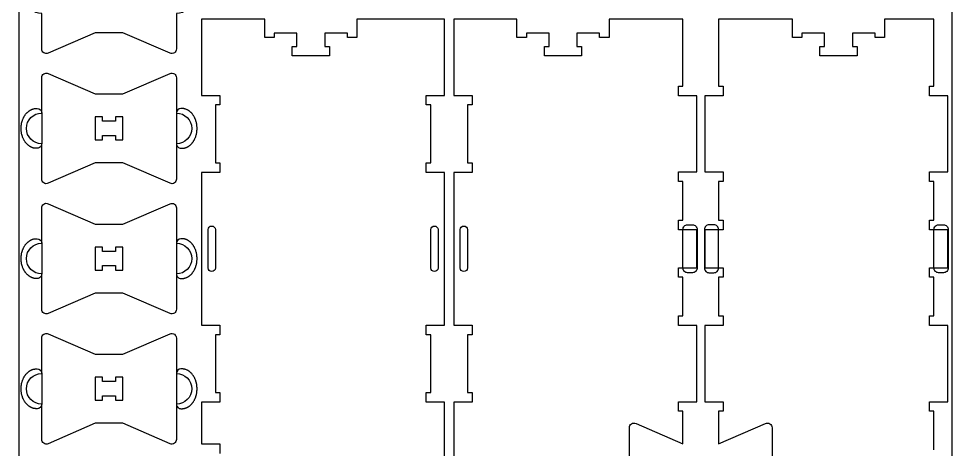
# Model space of a CAD drawing. Extents: x 0 to 12772, y 0 to 23683.
# Drawn here: x 794 to 2014, y 2876 to 3438 of the extents above; entities that cross this region are included whole.
import ezdxf

# ---------------------------------------------------------------- set-up
doc = ezdxf.new("R2010")
doc.units = 0
for name, color, linetype in [('0_SHEET_SPRUCEPLY_2440X122', 1, 'CONTINUOUS'), ('3_ANYTOOL_CUTTHROUGH_INSID', 4, 'CONTINUOUS'), ('4_ANYTOOL_CUTTHROUGH_OUTSI', 5, 'CONTINUOUS'), ('5_ANYTOOL_HALF_MILL_9MM_IN', 3, 'CONTINUOUS')]:
    doc.layers.add(name, color=color, linetype=linetype)

msp = doc.modelspace()

# ---------------------------------------------------------------- linework, layer by layer
at = {"layer": '0_SHEET_SPRUCEPLY_2440X122'}
msp.add_lwpolyline([(794.3, 1327.4), (2014.3, 1327.4), (2014.3, 3767.4), (794.3, 3767.4)], close=True, dxfattribs=at)
at = {"layer": '3_ANYTOOL_CUTTHROUGH_INSID'}
for points in [[(921, 3303.9), (903.9, 3303.9), (903.9, 3309.6), (894.4, 3309.6), (894.4, 3279.6), (903.9, 3279.6), (903.9, 3285.4), (921, 3285.4), (921, 3279.7), (930.4, 3279.7), (930.4, 3309.7), (921, 3309.7)], [(921, 3133.9), (903.9, 3133.9), (903.9, 3139.6), (894.4, 3139.6), (894.4, 3109.6), (903.9, 3109.6), (903.9, 3115.4), (921, 3115.4), (921, 3109.7), (930.4, 3109.7), (930.4, 3139.7), (921, 3139.7)], [(921, 2963.9), (903.9, 2963.9), (903.9, 2969.6), (894.4, 2969.6), (894.4, 2939.6), (903.9, 2939.6), (903.9, 2945.4), (921, 2945.4), (921, 2939.7), (930.4, 2939.7), (930.4, 2969.7), (921, 2969.7)]]:
    msp.add_lwpolyline(points, close=True, dxfattribs=at)
for points in [[(1051.3, 3112.4, -1), (1041.8, 3112.4), (1041.8, 3162.4, -1), (1051.3, 3162.4)], [(1332.8, 3112.4), (1332.8, 3162.4, -1), (1342.3, 3162.4), (1342.3, 3112.4, -1)], [(1380.8, 3162.4), (1380.8, 3112.4, -1), (1371.3, 3112.4), (1371.3, 3162.4, -1)]]:
    msp.add_lwpolyline(points, format="xyb", close=True, dxfattribs=at)
at = {"layer": '4_ANYTOOL_CUTTHROUGH_OUTSI'}
for points in [[(1000.4, 3398.4, -0.539734), (992.1, 3392.9), (930.4, 3419.6), (894.4, 3419.6), (832.8, 3392.9, -0.539734), (824.4, 3398.4), (824.4, 3444.6, -1), (824.4, 3484.6), (824.4, 3530.8, -0.539734), (832.8, 3536.3), (894.4, 3509.6), (930.4, 3509.6), (992.1, 3536.3, -0.539734), (1000.4, 3530.8), (1000.4, 3484.6, -1), (1000.4, 3444.6)], [(1000.4, 3228.4, -0.539734), (992.1, 3222.9), (930.4, 3249.6), (894.4, 3249.6), (832.8, 3222.9, -0.539734), (824.4, 3228.4), (824.4, 3274.6, -1), (824.4, 3314.6), (824.4, 3360.8, -0.539734), (832.8, 3366.3), (894.4, 3339.6), (930.4, 3339.6), (992.1, 3366.3, -0.539734), (1000.4, 3360.8), (1000.4, 3314.6, -1), (1000.4, 3274.6)], [(1000.4, 3058.4, -0.539734), (992.1, 3052.9), (930.4, 3079.6), (894.4, 3079.6), (832.8, 3052.9, -0.539734), (824.4, 3058.4), (824.4, 3104.6, -1), (824.4, 3144.6), (824.4, 3190.8, -0.539734), (832.8, 3196.3), (894.4, 3169.6), (930.4, 3169.6), (992.1, 3196.3, -0.539734), (1000.4, 3190.8), (1000.4, 3144.6, -1), (1000.4, 3104.6)], [(1000.4, 2888.4, -0.539734), (992.1, 2882.9), (930.4, 2909.6), (894.4, 2909.6), (832.8, 2882.9, -0.539734), (824.4, 2888.4), (824.4, 2934.6, -1), (824.4, 2974.6), (824.4, 3020.8, -0.539734), (832.8, 3026.3), (894.4, 2999.6), (930.4, 2999.6), (992.1, 3026.3, -0.539734), (1000.4, 3020.8), (1000.4, 2974.6, -1), (1000.4, 2934.6)]]:
    msp.add_lwpolyline(points, format="xyb", close=True, dxfattribs=at)
msp.add_lwpolyline([(1350.8, 2737.7), (1350.8, 2937.2), (1326.8, 2937.2), (1326.8, 2949.7), (1332.8, 2949.7), (1332.8, 3025.2), (1326.8, 3025.2), (1326.8, 3037.7), (1350.8, 3037.7), (1350.8, 3237.2), (1326.8, 3237.2), (1326.8, 3249.7), (1332.8, 3249.7), (1332.8, 3325.2), (1326.8, 3325.2), (1326.8, 3337.7), (1350.8, 3337.7), (1350.8, 3437.2), (1236.3, 3437.2), (1236.3, 3413.2), (1223.8, 3413.2), (1223.8, 3419.2), (1194.3, 3419.2), (1194.3, 3401.7), (1200.3, 3401.7), (1200.3, 3389.2), (1151.8, 3389.2), (1151.8, 3401.7), (1157.8, 3401.7), (1157.8, 3419.2), (1128.3, 3419.2), (1128.3, 3413.2), (1115.8, 3413.2), (1115.8, 3437.2), (1033.3, 3437.2), (1033.3, 3337.7), (1057.3, 3337.7), (1057.3, 3325.2), (1051.3, 3325.2), (1051.3, 3249.7), (1057.3, 3249.7), (1057.3, 3237.2), (1033.3, 3237.2), (1033.3, 3037.7), (1057.3, 3037.7), (1057.3, 3025.2), (1051.3, 3025.2), (1051.3, 2949.7), (1057.3, 2949.7), (1057.3, 2937.2), (1033.3, 2937.2), (1033.3, 2882.7), (1057.3, 2882.7), (1057.3, 2870.2)], dxfattribs=at)
for points in [[(1592.3, 2771.2), (1592.3, 2903.6, -0.539734), (1601, 2909.4), (1662.3, 2882.8), (1662.3, 2925.2), (1656.3, 2925.2), (1656.3, 2937.7), (1680.3, 2937.7), (1680.3, 3037.2), (1656.3, 3037.2), (1656.3, 3049.7), (1662.3, 3049.7), (1662.3, 3100.2), (1656.3, 3100.2), (1656.3, 3112.7), (1680.3, 3112.7), (1680.3, 3162.2), (1656.3, 3162.2), (1656.3, 3174.7), (1662.3, 3174.7), (1662.3, 3225.2), (1656.3, 3225.2), (1656.3, 3237.7), (1680.3, 3237.7), (1680.3, 3237.7), (1680.3, 3337.2), (1656.6, 3337.2), (1656.3, 3337.2), (1656.3, 3349.7), (1662.3, 3349.7), (1662.3, 3437.2), (1565.8, 3437.2), (1565.8, 3413.2), (1553.3, 3413.2), (1553.3, 3419.2), (1523.8, 3419.2), (1523.8, 3401.7), (1529.8, 3401.7), (1529.8, 3389.2), (1481.3, 3389.2), (1481.3, 3401.7), (1487.3, 3401.7), (1487.3, 3419.2), (1457.8, 3419.2), (1457.8, 3413.2), (1445.3, 3413.2), (1445.3, 3437.2), (1362.8, 3437.2), (1362.8, 3337.7), (1362.8, 3337.7), (1386.6, 3337.7), (1386.8, 3337.7), (1386.8, 3325.2), (1380.8, 3325.2), (1380.8, 3249.7), (1386.8, 3249.7), (1386.8, 3237.2), (1362.8, 3237.2), (1362.8, 3237.2), (1362.8, 3037.7), (1386.8, 3037.7), (1386.8, 3025.2), (1380.8, 3025.2), (1380.8, 2949.7), (1386.8, 2949.7), (1386.8, 2937.2), (1362.8, 2937.2), (1362.8, 2737.7)], [(1990.3, 2874.7), (1990.3, 2925.2), (1984.3, 2925.2), (1984.3, 2937.7), (2008.3, 2937.7), (2008.3, 3037.2), (1984.3, 3037.2), (1984.3, 3049.7), (1990.3, 3049.7), (1990.3, 3100.2), (1984.3, 3100.2), (1984.3, 3112.7), (2008.3, 3112.7), (2008.3, 3162.2), (1984.3, 3162.2), (1984.3, 3174.7), (1990.3, 3174.7), (1990.3, 3225.2), (1984.3, 3225.2), (1984.3, 3237.7), (2008.3, 3237.7), (2008.3, 3337.2), (1984.3, 3337.2), (1984.3, 3349.7), (1990.3, 3349.7), (1990.3, 3437.2), (1925.8, 3437.2), (1925.8, 3413.2), (1913.3, 3413.2), (1913.3, 3419.2), (1883.8, 3419.2), (1883.8, 3401.7), (1889.8, 3401.7), (1889.8, 3389.2), (1841.3, 3389.2), (1841.3, 3401.7), (1847.3, 3401.7), (1847.3, 3419.2), (1817.8, 3419.2), (1817.8, 3413.2), (1805.3, 3413.2), (1805.3, 3437.2), (1708.8, 3437.2), (1708.8, 3349.7), (1714.8, 3349.7), (1714.8, 3337.2), (1690.8, 3337.2), (1690.8, 3337.2), (1690.8, 3237.7), (1714.8, 3237.7), (1714.8, 3225.2), (1708.8, 3225.2), (1708.8, 3174.7), (1714.8, 3174.7), (1714.8, 3162.2), (1690.8, 3162.2), (1690.8, 3112.7), (1714.8, 3112.7), (1714.8, 3100.2), (1708.8, 3100.2), (1708.8, 3049.7), (1714.8, 3049.7), (1714.8, 3037.2), (1690.8, 3037.2), (1690.8, 2937.7), (1714.8, 2937.7), (1714.8, 2925.2), (1708.8, 2925.2), (1708.8, 2882.8), (1770.1, 2909.4), (1770.1, 2909.4, -0.539734), (1778.8, 2903.6), (1778.8, 2771.2, -0.539734)]]:
    msp.add_lwpolyline(points, format="xyb", dxfattribs=at)
at = {"layer": '5_ANYTOOL_HALF_MILL_9MM_IN'}
for points in [[(817.5, 3268.6), (817, 3268.6), (816.6, 3268.6), (816.1, 3268.7), (815.7, 3268.7), (815.2, 3268.8), (814.7, 3268.8), (814.3, 3268.9), (813.8, 3269), (813.4, 3269.2), (812.9, 3269.3), (812.4, 3269.4), (812, 3269.6), (811.5, 3269.8), (811, 3270), (810.6, 3270.2), (810.1, 3270.4), (809.6, 3270.7), (809.2, 3270.9), (808.7, 3271.2), (808.3, 3271.5), (807.8, 3271.8), (807.4, 3272.1), (807, 3272.5), (806.5, 3272.8), (806.1, 3273.2), (805.7, 3273.6), (805.3, 3274), (804.9, 3274.4), (804.5, 3274.8), (804.1, 3275.3), (803.7, 3275.8), (803.3, 3276.2), (803, 3276.7), (802.6, 3277.2), (802.3, 3277.7), (801.9, 3278.2), (801.6, 3278.7), (801.3, 3279.3), (801, 3279.8), (800.7, 3280.4), (800.5, 3280.9), (800.2, 3281.5), (799.9, 3282.1), (799.7, 3282.7), (799.5, 3283.2), (799.3, 3283.8), (799.1, 3284.4), (798.9, 3285), (798.7, 3285.6), (798.5, 3286.2), (798.4, 3286.8), (798.2, 3287.5), (798.1, 3288.1), (798, 3288.7), (797.9, 3289.3), (797.8, 3289.9), (797.7, 3290.5), (797.7, 3291.1), (797.6, 3291.7), (797.6, 3292.3), (797.5, 3292.9), (797.5, 3293.4), (797.5, 3294.6), (797.5, 3295.8), (797.5, 3296.4), (797.6, 3296.9), (797.6, 3297.5), (797.7, 3298.1), (797.7, 3298.7), (797.8, 3299.3), (797.9, 3299.9), (798, 3300.5), (798.1, 3301.2), (798.2, 3301.8), (798.4, 3302.4), (798.5, 3303), (798.7, 3303.6), (798.9, 3304.2), (799.1, 3304.8), (799.3, 3305.4), (799.5, 3306), (799.7, 3306.5), (800, 3307.1), (800.2, 3307.7), (800.5, 3308.3), (800.7, 3308.8), (801, 3309.4), (801.3, 3309.9), (801.6, 3310.5), (802, 3311), (802.3, 3311.5), (802.6, 3312), (803, 3312.5), (803.3, 3313), (803.7, 3313.5), (804.1, 3313.9), (804.5, 3314.4), (804.9, 3314.8), (805.3, 3315.2), (805.7, 3315.6), (806.1, 3316), (806.5, 3316.4), (807, 3316.7), (807.4, 3317.1), (807.9, 3317.4), (808.3, 3317.7), (808.8, 3318), (809.2, 3318.3), (809.7, 3318.5), (810.1, 3318.8), (810.6, 3319), (811.1, 3319.2), (811.5, 3319.4), (812, 3319.6), (812.5, 3319.8), (812.9, 3319.9), (813.4, 3320.1), (813.9, 3320.2), (814.3, 3320.3), (814.8, 3320.4), (815.2, 3320.4), (815.7, 3320.5), (816.2, 3320.5), (816.6, 3320.6), (817.1, 3320.6), (817.5, 3320.6), (818.4, 3320.6, -0.413668), (824.4, 3314.6), (824.4, 3274.6, -0.41476), (818.4, 3268.6)], [(1007.4, 3268.6), (1007.9, 3268.6), (1008.3, 3268.6), (1008.8, 3268.7), (1009.2, 3268.7), (1009.7, 3268.8), (1010.1, 3268.8), (1010.6, 3268.9), (1011.1, 3269), (1011.5, 3269.2), (1012, 3269.3), (1012.5, 3269.4), (1012.9, 3269.6), (1013.4, 3269.8), (1013.9, 3270), (1014.3, 3270.2), (1014.8, 3270.4), (1015.2, 3270.7), (1015.7, 3270.9), (1016.2, 3271.2), (1016.6, 3271.5), (1017, 3271.8), (1017.5, 3272.1), (1017.9, 3272.5), (1018.4, 3272.8), (1018.8, 3273.2), (1019.2, 3273.6), (1019.6, 3274), (1020, 3274.4), (1020.4, 3274.8), (1020.8, 3275.3), (1021.2, 3275.8), (1021.6, 3276.2), (1021.9, 3276.7), (1022.3, 3277.2), (1022.6, 3277.7), (1022.9, 3278.2), (1023.3, 3278.7), (1023.6, 3279.3), (1023.9, 3279.8), (1024.1, 3280.4), (1024.4, 3280.9), (1024.7, 3281.5), (1024.9, 3282.1), (1025.2, 3282.7), (1025.4, 3283.2), (1025.6, 3283.8), (1025.8, 3284.4), (1026, 3285), (1026.2, 3285.6), (1026.3, 3286.2), (1026.5, 3286.8), (1026.6, 3287.5), (1026.8, 3288.1), (1026.9, 3288.7), (1027, 3289.3), (1027.1, 3289.9), (1027.1, 3290.5), (1027.2, 3291.1), (1027.3, 3291.7), (1027.3, 3292.3), (1027.4, 3292.9), (1027.4, 3293.4), (1027.4, 3294.6), (1027.4, 3295.8), (1027.4, 3296.4), (1027.3, 3296.9), (1027.3, 3297.5), (1027.2, 3298.1), (1027.1, 3298.7), (1027.1, 3299.3), (1027, 3299.9), (1026.9, 3300.5), (1026.8, 3301.2), (1026.6, 3301.8), (1026.5, 3302.4), (1026.3, 3303), (1026.2, 3303.6), (1026, 3304.2), (1025.8, 3304.8), (1025.6, 3305.4), (1025.4, 3306), (1025.2, 3306.5), (1024.9, 3307.1), (1024.7, 3307.7), (1024.4, 3308.3), (1024.1, 3308.8), (1023.9, 3309.4), (1023.6, 3309.9), (1023.2, 3310.5), (1022.9, 3311), (1022.6, 3311.5), (1022.2, 3312), (1021.9, 3312.5), (1021.5, 3313), (1021.2, 3313.5), (1020.8, 3313.9), (1020.4, 3314.4), (1020, 3314.8), (1019.6, 3315.2), (1019.2, 3315.6), (1018.8, 3316), (1018.3, 3316.4), (1017.9, 3316.7), (1017.5, 3317.1), (1017, 3317.4), (1016.6, 3317.7), (1016.1, 3318), (1015.7, 3318.3), (1015.2, 3318.5), (1014.7, 3318.8), (1014.3, 3319), (1013.8, 3319.2), (1013.4, 3319.4), (1012.9, 3319.6), (1012.4, 3319.8), (1012, 3319.9), (1011.5, 3320.1), (1011, 3320.2), (1010.6, 3320.3), (1010.1, 3320.4), (1009.6, 3320.4), (1009.2, 3320.5), (1008.7, 3320.5), (1008.3, 3320.6), (1007.8, 3320.6), (1007.4, 3320.6), (1006.4, 3320.6, 0.413668), (1000.4, 3314.6), (1000.4, 3274.6, 0.41476), (1006.4, 3268.6)], [(1680.8, 3112.2, -0.414214), (1674.8, 3106.2), (1668.3, 3106.2, -0.414214), (1662.3, 3112.2), (1662.3, 3162.7, -0.414214), (1668.3, 3168.7), (1674.8, 3168.7, -0.414214), (1680.8, 3162.7)], [(1690.3, 3112.2, 0.414214), (1696.3, 3106.2), (1702.8, 3106.2, 0.414214), (1708.8, 3112.2), (1708.8, 3162.7, 0.414214), (1702.8, 3168.7), (1696.3, 3168.7, 0.414214), (1690.3, 3162.7)], [(2008.8, 3112.2, -0.414214), (2002.8, 3106.2), (1996.3, 3106.2, -0.414214), (1990.3, 3112.2), (1990.3, 3162.7, -0.414214), (1996.3, 3168.7), (2002.8, 3168.7, -0.414214), (2008.8, 3162.7)], [(817.5, 3098.6), (817, 3098.6), (816.6, 3098.6), (816.1, 3098.7), (815.7, 3098.7), (815.2, 3098.8), (814.7, 3098.8), (814.3, 3098.9), (813.8, 3099), (813.4, 3099.2), (812.9, 3099.3), (812.4, 3099.4), (812, 3099.6), (811.5, 3099.8), (811, 3100), (810.6, 3100.2), (810.1, 3100.4), (809.6, 3100.7), (809.2, 3100.9), (808.7, 3101.2), (808.3, 3101.5), (807.8, 3101.8), (807.4, 3102.1), (807, 3102.5), (806.5, 3102.8), (806.1, 3103.2), (805.7, 3103.6), (805.3, 3104), (804.9, 3104.4), (804.5, 3104.8), (804.1, 3105.3), (803.7, 3105.8), (803.3, 3106.2), (803, 3106.7), (802.6, 3107.2), (802.3, 3107.7), (801.9, 3108.2), (801.6, 3108.7), (801.3, 3109.3), (801, 3109.8), (800.7, 3110.4), (800.5, 3110.9), (800.2, 3111.5), (799.9, 3112.1), (799.7, 3112.7), (799.5, 3113.2), (799.3, 3113.8), (799.1, 3114.4), (798.9, 3115), (798.7, 3115.6), (798.5, 3116.2), (798.4, 3116.8), (798.2, 3117.5), (798.1, 3118.1), (798, 3118.7), (797.9, 3119.3), (797.8, 3119.9), (797.7, 3120.5), (797.7, 3121.1), (797.6, 3121.7), (797.6, 3122.3), (797.5, 3122.9), (797.5, 3123.4), (797.5, 3124.6), (797.5, 3125.8), (797.5, 3126.4), (797.6, 3126.9), (797.6, 3127.5), (797.7, 3128.1), (797.7, 3128.7), (797.8, 3129.3), (797.9, 3129.9), (798, 3130.5), (798.1, 3131.2), (798.2, 3131.8), (798.4, 3132.4), (798.5, 3133), (798.7, 3133.6), (798.9, 3134.2), (799.1, 3134.8), (799.3, 3135.4), (799.5, 3136), (799.7, 3136.5), (800, 3137.1), (800.2, 3137.7), (800.5, 3138.3), (800.7, 3138.8), (801, 3139.4), (801.3, 3139.9), (801.6, 3140.5), (802, 3141), (802.3, 3141.5), (802.6, 3142), (803, 3142.5), (803.3, 3143), (803.7, 3143.5), (804.1, 3143.9), (804.5, 3144.4), (804.9, 3144.8), (805.3, 3145.2), (805.7, 3145.6), (806.1, 3146), (806.5, 3146.4), (807, 3146.7), (807.4, 3147.1), (807.9, 3147.4), (808.3, 3147.7), (808.8, 3148), (809.2, 3148.3), (809.7, 3148.5), (810.1, 3148.8), (810.6, 3149), (811.1, 3149.2), (811.5, 3149.4), (812, 3149.6), (812.5, 3149.8), (812.9, 3149.9), (813.4, 3150.1), (813.9, 3150.2), (814.3, 3150.3), (814.8, 3150.4), (815.2, 3150.4), (815.7, 3150.5), (816.2, 3150.5), (816.6, 3150.6), (817.1, 3150.6), (817.5, 3150.6), (818.4, 3150.6, -0.413668), (824.4, 3144.6), (824.4, 3104.6, -0.41476), (818.4, 3098.6)], [(1007.4, 3098.6), (1007.9, 3098.6), (1008.3, 3098.6), (1008.8, 3098.7), (1009.2, 3098.7), (1009.7, 3098.8), (1010.1, 3098.8), (1010.6, 3098.9), (1011.1, 3099), (1011.5, 3099.2), (1012, 3099.3), (1012.5, 3099.4), (1012.9, 3099.6), (1013.4, 3099.8), (1013.9, 3100), (1014.3, 3100.2), (1014.8, 3100.4), (1015.2, 3100.7), (1015.7, 3100.9), (1016.2, 3101.2), (1016.6, 3101.5), (1017, 3101.8), (1017.5, 3102.1), (1017.9, 3102.5), (1018.4, 3102.8), (1018.8, 3103.2), (1019.2, 3103.6), (1019.6, 3104), (1020, 3104.4), (1020.4, 3104.8), (1020.8, 3105.3), (1021.2, 3105.8), (1021.6, 3106.2), (1021.9, 3106.7), (1022.3, 3107.2), (1022.6, 3107.7), (1022.9, 3108.2), (1023.3, 3108.7), (1023.6, 3109.3), (1023.9, 3109.8), (1024.1, 3110.4), (1024.4, 3110.9), (1024.7, 3111.5), (1024.9, 3112.1), (1025.2, 3112.7), (1025.4, 3113.2), (1025.6, 3113.8), (1025.8, 3114.4), (1026, 3115), (1026.2, 3115.6), (1026.3, 3116.2), (1026.5, 3116.8), (1026.6, 3117.5), (1026.8, 3118.1), (1026.9, 3118.7), (1027, 3119.3), (1027.1, 3119.9), (1027.1, 3120.5), (1027.2, 3121.1), (1027.3, 3121.7), (1027.3, 3122.3), (1027.4, 3122.9), (1027.4, 3123.4), (1027.4, 3124.6), (1027.4, 3125.8), (1027.4, 3126.4), (1027.3, 3126.9), (1027.3, 3127.5), (1027.2, 3128.1), (1027.1, 3128.7), (1027.1, 3129.3), (1027, 3129.9), (1026.9, 3130.5), (1026.8, 3131.2), (1026.6, 3131.8), (1026.5, 3132.4), (1026.3, 3133), (1026.2, 3133.6), (1026, 3134.2), (1025.8, 3134.8), (1025.6, 3135.4), (1025.4, 3136), (1025.2, 3136.5), (1024.9, 3137.1), (1024.7, 3137.7), (1024.4, 3138.3), (1024.1, 3138.8), (1023.9, 3139.4), (1023.6, 3139.9), (1023.2, 3140.5), (1022.9, 3141), (1022.6, 3141.5), (1022.2, 3142), (1021.9, 3142.5), (1021.5, 3143), (1021.2, 3143.5), (1020.8, 3143.9), (1020.4, 3144.4), (1020, 3144.8), (1019.6, 3145.2), (1019.2, 3145.6), (1018.8, 3146), (1018.3, 3146.4), (1017.9, 3146.7), (1017.5, 3147.1), (1017, 3147.4), (1016.6, 3147.7), (1016.1, 3148), (1015.7, 3148.3), (1015.2, 3148.5), (1014.7, 3148.8), (1014.3, 3149), (1013.8, 3149.2), (1013.4, 3149.4), (1012.9, 3149.6), (1012.4, 3149.8), (1012, 3149.9), (1011.5, 3150.1), (1011, 3150.2), (1010.6, 3150.3), (1010.1, 3150.4), (1009.6, 3150.4), (1009.2, 3150.5), (1008.7, 3150.5), (1008.3, 3150.6), (1007.8, 3150.6), (1007.4, 3150.6), (1006.4, 3150.6, 0.413668), (1000.4, 3144.6), (1000.4, 3104.6, 0.41476), (1006.4, 3098.6)], [(817.5, 2928.6), (817, 2928.6), (816.6, 2928.6), (816.1, 2928.7), (815.7, 2928.7), (815.2, 2928.8), (814.7, 2928.8), (814.3, 2928.9), (813.8, 2929), (813.4, 2929.2), (812.9, 2929.3), (812.4, 2929.4), (812, 2929.6), (811.5, 2929.8), (811, 2930), (810.6, 2930.2), (810.1, 2930.4), (809.6, 2930.7), (809.2, 2930.9), (808.7, 2931.2), (808.3, 2931.5), (807.8, 2931.8), (807.4, 2932.1), (807, 2932.5), (806.5, 2932.8), (806.1, 2933.2), (805.7, 2933.6), (805.3, 2934), (804.9, 2934.4), (804.5, 2934.8), (804.1, 2935.3), (803.7, 2935.8), (803.3, 2936.2), (803, 2936.7), (802.6, 2937.2), (802.3, 2937.7), (801.9, 2938.2), (801.6, 2938.7), (801.3, 2939.3), (801, 2939.8), (800.7, 2940.4), (800.5, 2940.9), (800.2, 2941.5), (799.9, 2942.1), (799.7, 2942.7), (799.5, 2943.2), (799.3, 2943.8), (799.1, 2944.4), (798.9, 2945), (798.7, 2945.6), (798.5, 2946.2), (798.4, 2946.8), (798.2, 2947.5), (798.1, 2948.1), (798, 2948.7), (797.9, 2949.3), (797.8, 2949.9), (797.7, 2950.5), (797.7, 2951.1), (797.6, 2951.7), (797.6, 2952.3), (797.5, 2952.9), (797.5, 2953.4), (797.5, 2954.6), (797.5, 2955.8), (797.5, 2956.4), (797.6, 2956.9), (797.6, 2957.5), (797.7, 2958.1), (797.7, 2958.7), (797.8, 2959.3), (797.9, 2959.9), (798, 2960.5), (798.1, 2961.2), (798.2, 2961.8), (798.4, 2962.4), (798.5, 2963), (798.7, 2963.6), (798.9, 2964.2), (799.1, 2964.8), (799.3, 2965.4), (799.5, 2966), (799.7, 2966.5), (800, 2967.1), (800.2, 2967.7), (800.5, 2968.3), (800.7, 2968.8), (801, 2969.4), (801.3, 2969.9), (801.6, 2970.5), (802, 2971), (802.3, 2971.5), (802.6, 2972), (803, 2972.5), (803.3, 2973), (803.7, 2973.5), (804.1, 2973.9), (804.5, 2974.4), (804.9, 2974.8), (805.3, 2975.2), (805.7, 2975.6), (806.1, 2976), (806.5, 2976.4), (807, 2976.7), (807.4, 2977.1), (807.9, 2977.4), (808.3, 2977.7), (808.8, 2978), (809.2, 2978.3), (809.7, 2978.5), (810.1, 2978.8), (810.6, 2979), (811.1, 2979.2), (811.5, 2979.4), (812, 2979.6), (812.5, 2979.8), (812.9, 2979.9), (813.4, 2980.1), (813.9, 2980.2), (814.3, 2980.3), (814.8, 2980.4), (815.2, 2980.4), (815.7, 2980.5), (816.2, 2980.5), (816.6, 2980.6), (817.1, 2980.6), (817.5, 2980.6), (818.4, 2980.6, -0.413668), (824.4, 2974.6), (824.4, 2934.6, -0.41476), (818.4, 2928.6)], [(1007.4, 2928.6), (1007.9, 2928.6), (1008.3, 2928.6), (1008.8, 2928.7), (1009.2, 2928.7), (1009.7, 2928.8), (1010.1, 2928.8), (1010.6, 2928.9), (1011.1, 2929), (1011.5, 2929.2), (1012, 2929.3), (1012.5, 2929.4), (1012.9, 2929.6), (1013.4, 2929.8), (1013.9, 2930), (1014.3, 2930.2), (1014.8, 2930.4), (1015.2, 2930.7), (1015.7, 2930.9), (1016.2, 2931.2), (1016.6, 2931.5), (1017, 2931.8), (1017.5, 2932.1), (1017.9, 2932.5), (1018.4, 2932.8), (1018.8, 2933.2), (1019.2, 2933.6), (1019.6, 2934), (1020, 2934.4), (1020.4, 2934.8), (1020.8, 2935.3), (1021.2, 2935.8), (1021.6, 2936.2), (1021.9, 2936.7), (1022.3, 2937.2), (1022.6, 2937.7), (1022.9, 2938.2), (1023.3, 2938.7), (1023.6, 2939.3), (1023.9, 2939.8), (1024.1, 2940.4), (1024.4, 2940.9), (1024.7, 2941.5), (1024.9, 2942.1), (1025.2, 2942.7), (1025.4, 2943.2), (1025.6, 2943.8), (1025.8, 2944.4), (1026, 2945), (1026.2, 2945.6), (1026.3, 2946.2), (1026.5, 2946.8), (1026.6, 2947.5), (1026.8, 2948.1), (1026.9, 2948.7), (1027, 2949.3), (1027.1, 2949.9), (1027.1, 2950.5), (1027.2, 2951.1), (1027.3, 2951.7), (1027.3, 2952.3), (1027.4, 2952.9), (1027.4, 2953.4), (1027.4, 2954.6), (1027.4, 2955.8), (1027.4, 2956.4), (1027.3, 2956.9), (1027.3, 2957.5), (1027.2, 2958.1), (1027.1, 2958.7), (1027.1, 2959.3), (1027, 2959.9), (1026.9, 2960.5), (1026.8, 2961.2), (1026.6, 2961.8), (1026.5, 2962.4), (1026.3, 2963), (1026.2, 2963.6), (1026, 2964.2), (1025.8, 2964.8), (1025.6, 2965.4), (1025.4, 2966), (1025.2, 2966.5), (1024.9, 2967.1), (1024.7, 2967.7), (1024.4, 2968.3), (1024.1, 2968.8), (1023.9, 2969.4), (1023.6, 2969.9), (1023.2, 2970.5), (1022.9, 2971), (1022.6, 2971.5), (1022.2, 2972), (1021.9, 2972.5), (1021.5, 2973), (1021.2, 2973.5), (1020.8, 2973.9), (1020.4, 2974.4), (1020, 2974.8), (1019.6, 2975.2), (1019.2, 2975.6), (1018.8, 2976), (1018.3, 2976.4), (1017.9, 2976.7), (1017.5, 2977.1), (1017, 2977.4), (1016.6, 2977.7), (1016.1, 2978), (1015.7, 2978.3), (1015.2, 2978.5), (1014.7, 2978.8), (1014.3, 2979), (1013.8, 2979.2), (1013.4, 2979.4), (1012.9, 2979.6), (1012.4, 2979.8), (1012, 2979.9), (1011.5, 2980.1), (1011, 2980.2), (1010.6, 2980.3), (1010.1, 2980.4), (1009.6, 2980.4), (1009.2, 2980.5), (1008.7, 2980.5), (1008.3, 2980.6), (1007.8, 2980.6), (1007.4, 2980.6), (1006.4, 2980.6, 0.413668), (1000.4, 2974.6), (1000.4, 2934.6, 0.41476), (1006.4, 2928.6)]]:
    msp.add_lwpolyline(points, format="xyb", close=True, dxfattribs=at)

doc.saveas('drawing.dxf')
